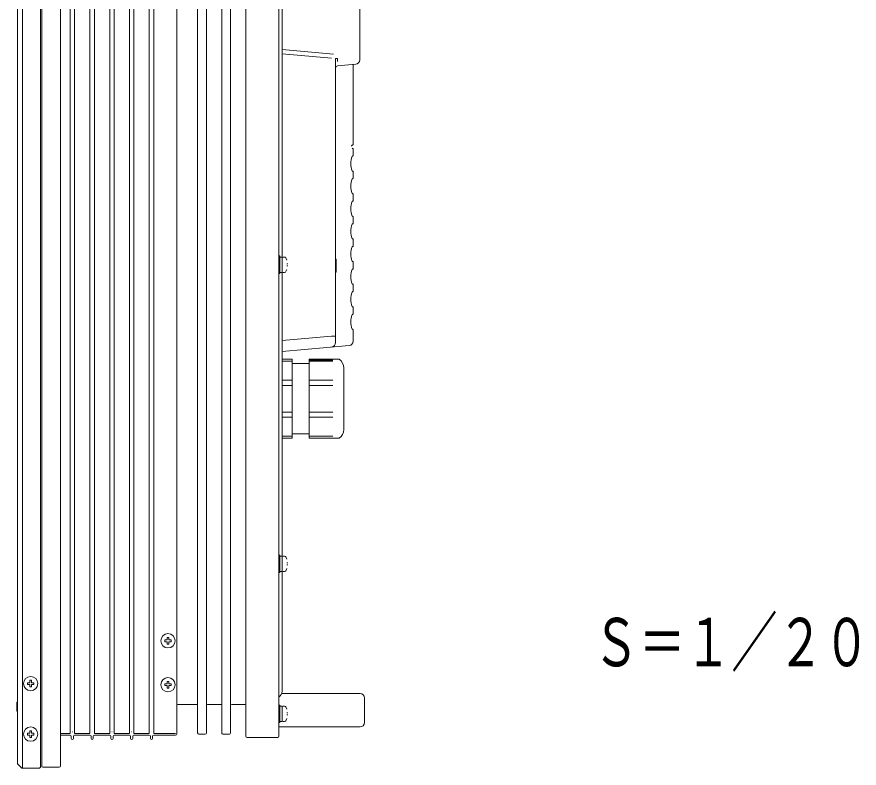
# Model space of a CAD drawing. Units: millimetres, scale not verified. Extents: x -63 to 62, y -56 to 57.
# Drawn here: x 27.11 to 46.28, y -5.02 to 12.09 of the extents above; entities that cross this region are included whole.
import ezdxf
from ezdxf.enums import TextEntityAlignment as Align

# ---------------------------------------------------------------- set-up
doc = ezdxf.new("R2010")
doc.units = ezdxf.units.MM
doc.header["$LTSCALE"] = 0.125
doc.layers.add('0-0_0', color=1, linetype='Continuous', lineweight=18)
doc.layers.add('0-5_TOUROKU', color=7, linetype='Continuous')
doc.styles.add('ＭＳ ゴシック', font='')
doc.styles.get('ＭＳ ゴシック').set_extended_font_data('MS Gothic')

msp = doc.modelspace()

# ---------------------------------------------------------------- linework, layer by layer
at = {"layer": '0-0_0', "color": 7}
for p, q in [((27.123, -4.91), (27.123, 30.1693)), ((28.098, -4.9703), (28.098, 30.2297)), ((33.073, -4.2953), (33.073, 29.5547)), ((28.323, -4.2703), (28.098, -4.2703)), ((28.773, -4.2703), (28.423, -4.2703)), ((29.223, -4.2703), (28.873, -4.2703)), ((29.673, -4.2703), (29.323, -4.2703)), ((30.123, -4.2703), (29.773, -4.2703)), ((30.723, -4.2703), (30.223, -4.2703)), ((31.398, -4.2453), (31.248, -4.2453)), ((31.948, -4.2453), (31.798, -4.2453)), ((33.048, -4.3203), (32.348, -4.3203)), ((27.2157, -5.013), (27.1303, -4.9277)), ((27.2333, -5.0203), (27.6126, -5.0203)), ((27.6407, -5.0027), (27.6303, -5.013)), ((28.073, -4.9953), (27.698, -4.9953))]:
    msp.add_line(p, q, dxfattribs=at)
at = {"layer": '0-0_0'}
for p, q in [((27.2333, -5.0203), (27.2333, 30.2187)), ((27.648, -4.9777), (27.648, 30.2443)), ((27.673, -4.9703), (27.673, 30.2297)), ((32.323, -4.2953), (32.323, 29.5547)), ((28.323, -4.2277), (28.323, 29.487)), ((28.423, -4.2277), (28.423, 29.487)), ((28.773, -4.2277), (28.773, 29.487)), ((28.873, -4.2277), (28.873, 29.487)), ((29.223, 29.487), (29.223, -4.2277)), ((29.323, -4.2277), (29.323, 29.487)), ((29.673, -4.2277), (29.673, 29.487)), ((29.773, -4.2277), (29.773, 29.487)), ((30.123, -4.2277), (30.123, 29.487)), ((30.223, -4.2277), (30.223, 29.487)), ((30.748, -4.2453), (30.748, 29.5047)), ((31.223, -4.224), (31.223, 29.4443)), ((31.423, -4.2203), (31.423, 29.4797)), ((31.773, -4.2208), (31.773, 29.4443)), ((31.973, -4.2203), (31.973, 29.4797)), ((33.148, 28.5297), (33.148, -3.2703)), ((34.913, 12.677), (34.913, 11.1065)), ((34.3173, 11.2393), (33.148, 11.3416)), ((34.2717, 11.1436), (33.148, 11.242)), ((34.363, 11.1397), (34.363, 4.6684)), ((34.4086, 11.1397), (34.363, 11.1397)), ((34.4086, 11.0704), (34.4086, 11.1397)), ((34.4086, 10.9708), (34.8217, 11.0069)), ((34.763, 9.1794), (34.763, 11.0018)), ((34.3613, 8.6197), (34.3613, 9.1638)), ((34.3618, 8.6197), (34.3618, 9.1638)), ((34.7506, 9.1646), (34.7374, 9.1623)), ((34.763, 9.0744), (34.763, 8.9341)), ((34.3613, 8.6197), (34.3618, 8.6197)), ((34.3619, 8.6095), (34.3618, 8.6197)), ((34.3629, 8.591), (34.3619, 8.6095)), ((34.363, 8.5854), (34.3629, 8.591)), ((34.763, 8.5594), (34.763, 8.4191)), ((34.763, 8.0444), (34.763, 7.9041)), ((28.098, 7.5047), (28.0988, 7.5047)), ((34.763, 7.5294), (34.763, 7.3891)), ((34.763, 7.0144), (34.763, 6.8741)), ((33.073, 6.6418), (33.098, 6.6418)), ((33.098, 6.6418), (33.098, 6.2418)), ((33.098, 6.6168), (33.148, 6.6168)), ((33.2024, 6.6168), (33.173, 6.6168)), ((33.2557, 6.5471), (33.2335, 6.598)), ((33.2548, 6.5468), (33.2558, 6.5468)), ((34.363, 6.5681), (34.378, 6.5668)), ((34.363, 6.5531), (34.378, 6.5518)), ((34.378, 6.271), (34.378, 6.5668)), ((33.2557, 6.3364), (33.2335, 6.2855)), ((33.2548, 6.4668), (33.2738, 6.4668)), ((33.2738, 6.4168), (33.2548, 6.4168)), ((33.2558, 6.3368), (33.2548, 6.3368)), ((34.363, 6.3681), (34.378, 6.3668)), ((34.363, 6.3415), (34.378, 6.3402)), ((34.763, 6.4994), (34.763, 6.3591)), ((33.073, 6.2418), (33.098, 6.2418)), ((33.098, 6.2668), (33.148, 6.2668)), ((33.2024, 6.2668), (33.173, 6.2668)), ((34.3613, 5.6197), (34.3613, 6.1638)), ((34.3613, 6.1638), (34.3618, 6.1638)), ((34.3618, 6.1638), (34.3619, 6.1725)), ((34.3618, 5.6197), (34.3618, 6.1638)), ((34.3619, 6.1725), (34.3623, 6.1821)), ((34.3623, 6.1821), (34.3628, 6.1912)), ((34.3628, 6.1912), (34.363, 6.1981)), ((34.363, 6.2726), (34.378, 6.2742)), ((34.363, 6.2693), (34.378, 6.271)), ((34.763, 5.9844), (34.763, 5.8441)), ((34.3613, 5.6197), (34.3618, 5.6197)), ((34.3619, 5.6095), (34.3618, 5.6197)), ((34.3629, 5.591), (34.3619, 5.6095)), ((34.363, 5.5854), (34.3629, 5.591)), ((34.763, 5.4694), (34.763, 5.3291)), ((34.2717, 4.8178), (33.148, 4.7195)), ((34.363, 4.8178), (34.2717, 4.8178)), ((34.763, 4.9544), (34.763, 4.7034)), ((33.148, 4.4705), (34.6717, 4.6038)), ((33.148, 4.2918), (33.373, 4.2918)), ((33.148, 4.2432), (33.373, 4.2432)), ((33.373, 2.4918), (33.373, 4.2918)), ((33.763, 2.4918), (33.763, 4.2918)), ((33.763, 4.2918), (34.448, 4.2918)), ((33.763, 4.283), (34.298, 4.283)), ((33.763, 4.2738), (34.298, 4.2738)), ((33.763, 4.264), (34.298, 4.264)), ((33.763, 4.2538), (34.298, 4.2538)), ((33.763, 4.2432), (34.298, 4.2432)), ((33.373, 4.1918), (33.763, 4.1918)), ((34.548, 4.0918), (34.548, 2.6918)), ((33.148, 3.8131), (33.373, 3.8131)), ((33.148, 3.6959), (33.373, 3.6959)), ((33.763, 3.8131), (34.298, 3.8131)), ((33.763, 3.6959), (34.298, 3.6959)), ((33.148, 3.0876), (33.373, 3.0876)), ((33.763, 3.0876), (34.298, 3.0876)), ((33.148, 2.9704), (33.373, 2.9704)), ((33.763, 2.9704), (34.298, 2.9704)), ((33.148, 2.5403), (33.373, 2.5403)), ((33.373, 2.5918), (33.763, 2.5918)), ((33.763, 2.5403), (34.298, 2.5403)), ((33.148, 2.4918), (33.373, 2.4918)), ((33.763, 2.4918), (34.448, 2.4918)), ((33.073, -0.1674), (33.098, -0.1674)), ((33.098, -0.1674), (33.098, -0.5674)), ((33.098, -0.1924), (33.148, -0.1924)), ((33.2024, -0.1924), (33.173, -0.1924)), ((33.2557, -0.2621), (33.2335, -0.2112)), ((33.2548, -0.2624), (33.2558, -0.2624)), ((33.2548, -0.3424), (33.2738, -0.3424)), ((33.073, -0.5674), (33.098, -0.5674)), ((33.098, -0.5424), (33.148, -0.5424)), ((33.2024, -0.5424), (33.173, -0.5424)), ((33.2557, -0.4728), (33.2335, -0.5237)), ((33.2738, -0.3924), (33.2548, -0.3924)), ((33.2558, -0.4724), (33.2548, -0.4724)), ((30.473, -2.1403), (30.473, -2.1003)), ((30.473, -2.1003), (30.528, -2.1003)), ((30.528, -2.1003), (30.528, -2.0453)), ((30.528, -2.0453), (30.568, -2.0453)), ((30.568, -2.0453), (30.568, -2.1003)), ((30.568, -2.1003), (30.623, -2.1003)), ((30.623, -2.1003), (30.623, -2.1403)), ((30.528, -2.1403), (30.473, -2.1403)), ((30.528, -2.1953), (30.528, -2.1403)), ((30.568, -2.1953), (30.528, -2.1953)), ((30.568, -2.1403), (30.568, -2.1953)), ((30.623, -2.1403), (30.568, -2.1403)), ((28.098, -2.4453), (28.0988, -2.4453)), ((27.403, -3.0753), (27.403, -3.0203)), ((27.403, -3.0203), (27.443, -3.0203)), ((27.443, -3.0203), (27.443, -3.0753)), ((30.528, -3.1003), (30.528, -3.0453)), ((30.528, -3.0453), (30.568, -3.0453)), ((30.568, -3.0453), (30.568, -3.1003)), ((27.348, -3.1153), (27.348, -3.0753)), ((27.348, -3.0753), (27.403, -3.0753)), ((27.403, -3.1153), (27.348, -3.1153)), ((27.403, -3.1703), (27.403, -3.1153)), ((27.443, -3.1703), (27.403, -3.1703)), ((27.443, -3.0753), (27.498, -3.0753)), ((27.443, -3.1153), (27.443, -3.1703)), ((27.498, -3.1153), (27.443, -3.1153)), ((27.498, -3.0753), (27.498, -3.1153)), ((30.473, -3.1403), (30.473, -3.1003)), ((30.473, -3.1003), (30.528, -3.1003)), ((30.528, -3.1403), (30.473, -3.1403)), ((30.528, -3.1953), (30.528, -3.1403)), ((30.568, -3.1953), (30.528, -3.1953)), ((30.568, -3.1003), (30.623, -3.1003)), ((30.568, -3.1403), (30.568, -3.1953)), ((30.623, -3.1403), (30.568, -3.1403)), ((30.623, -3.1003), (30.623, -3.1403)), ((33.1381, -3.3228), (34.923, -3.3228)), ((35.023, -3.4228), (35.023, -3.9828)), ((27.123, -3.5137), (27.108, -3.5145)), ((27.108, -3.7261), (27.108, -3.5145)), ((27.123, -3.5187), (27.108, -3.5195)), ((31.223, -3.5703), (30.773, -3.5703)), ((31.773, -3.5703), (31.448, -3.5703)), ((32.298, -3.5703), (31.998, -3.5703)), ((33.073, -3.5828), (33.098, -3.5828)), ((33.098, -3.5828), (33.098, -3.9828)), ((33.098, -3.6078), (33.148, -3.6078)), ((33.148, -3.6078), (33.148, -3.9578)), ((33.2024, -3.6078), (33.173, -3.6078)), ((33.2557, -3.6775), (33.2335, -3.6266)), ((27.123, -3.7219), (27.108, -3.7211)), ((27.123, -3.7269), (27.108, -3.7261)), ((33.2548, -3.6778), (33.2558, -3.6778)), ((33.2548, -3.7578), (33.2738, -3.7578)), ((33.2738, -3.8078), (33.2548, -3.8078)), ((33.073, -3.9828), (33.098, -3.9828)), ((33.098, -3.9578), (33.148, -3.9578)), ((33.2024, -3.9578), (33.173, -3.9578)), ((33.2557, -3.8882), (33.2335, -3.9391)), ((33.2558, -3.8878), (33.2548, -3.8878)), ((27.403, -4.2253), (27.403, -4.1703)), ((27.403, -4.1703), (27.443, -4.1703)), ((27.443, -4.1703), (27.443, -4.2253)), ((28.3756, -4.1936), (28.3704, -4.1936)), ((28.8256, -4.1936), (28.8204, -4.1936)), ((29.2756, -4.1936), (29.2704, -4.1936)), ((29.7256, -4.1936), (29.7204, -4.1936)), ((30.1756, -4.1936), (30.1704, -4.1936)), ((33.073, -4.0828), (34.923, -4.0828)), ((27.348, -4.2653), (27.348, -4.2253)), ((27.348, -4.2253), (27.403, -4.2253)), ((27.403, -4.2653), (27.348, -4.2653)), ((27.403, -4.3203), (27.403, -4.2653)), ((27.443, -4.3203), (27.403, -4.3203)), ((27.443, -4.2253), (27.498, -4.2253)), ((27.443, -4.2653), (27.443, -4.3203)), ((27.498, -4.2653), (27.443, -4.2653)), ((27.498, -4.2253), (27.498, -4.2653)), ((28.098, -4.2277), (28.323, -4.2277)), ((28.348, -4.3453), (28.348, -4.2953)), ((28.398, -4.2953), (28.398, -4.3453)), ((28.423, -4.2277), (28.773, -4.2277)), ((28.798, -4.3453), (28.798, -4.2953)), ((28.848, -4.2953), (28.848, -4.3453)), ((28.873, -4.2277), (29.223, -4.2277)), ((29.248, -4.3453), (29.248, -4.2953)), ((29.298, -4.2953), (29.298, -4.3453)), ((29.323, -4.2277), (29.673, -4.2277)), ((29.698, -4.3453), (29.698, -4.2953)), ((29.748, -4.2953), (29.748, -4.3453)), ((29.773, -4.2277), (30.123, -4.2277)), ((30.148, -4.3453), (30.148, -4.2953)), ((30.198, -4.2953), (30.198, -4.3453)), ((30.223, -4.2277), (30.723, -4.2277))]:
    msp.add_line(p, q, dxfattribs=at)
for centre in [(30.548, -2.1203), (27.423, -3.0953), (30.548, -3.1203), (27.423, -4.2453)]:
    msp.add_circle(centre, 0.1625, dxfattribs=at)
for centre, radius, start, end in [((34.413, 10.921), 0.05, 95, 180.00078), ((34.813, 11.1065), 0.1, 275, 0), ((34.74, 9.1475), 0.015, 100, 197.26739), ((34.7569, 9.1031), 0.015, 204.34341, 252.71076), ((34.748, 9.1794), 0.015, 279.99978, 359.99872), ((34.748, 9.0744), 0.015, 0, 72.71076), ((35.1077, 8.7468), 0.4, 155.65709, 204.34293), ((34.7569, 8.9055), 0.015, 107.28924, 155.65713), ((34.748, 8.9341), 0.015, 287.28923, 359.99984), ((34.7569, 8.5881), 0.015, 204.34341, 252.71076), ((34.748, 8.5594), 0.015, 0, 72.71076), ((35.1077, 8.2318), 0.4, 155.65709, 204.34293), ((34.7569, 8.3905), 0.015, 107.28924, 155.65713), ((34.748, 8.4191), 0.015, 287.28923, 359.99984), ((34.7569, 8.0731), 0.015, 204.34341, 252.71076), ((34.748, 8.0444), 0.015, 0, 72.71076), ((35.1077, 7.7168), 0.4, 155.65709, 204.34293), ((34.7569, 7.8755), 0.015, 107.28924, 155.65713), ((34.748, 7.9041), 0.015, 287.28834, 359.99984), ((34.7569, 7.5581), 0.015, 204.34342, 252.70837), ((34.748, 7.5294), 0.015, 0, 72.71076), ((35.1077, 7.2018), 0.4, 155.65709, 204.34293), ((34.7569, 7.3605), 0.015, 107.28924, 155.65713), ((34.748, 7.3891), 0.015, 287.28973, 359.99984), ((34.7569, 7.0431), 0.015, 204.34342, 252.71076), ((34.748, 7.0144), 0.015, 0, 72.71314), ((35.1077, 6.6868), 0.4, 155.65709, 204.34293), ((34.7569, 6.8455), 0.015, 107.28924, 155.65713), ((34.748, 6.8741), 0.015, 287.28923, 359.99984), ((33.173, 6.5918), 0.025, 90, 180), ((33.2024, 6.5818), 0.035, 27.6227, 89.99985), ((34.7569, 6.5281), 0.015, 204.34342, 252.71076), ((35.1077, 6.1718), 0.4, 155.65709, 204.34293), ((34.7569, 6.3305), 0.015, 107.28924, 155.65713), ((34.748, 6.4994), 0.015, 0, 72.71076), ((34.748, 6.3591), 0.015, 287.28923, 359.99984), ((33.173, 6.2918), 0.025, 180, 270), ((33.2024, 6.3018), 0.035, 270.00015, 332.3773), ((34.7569, 6.0131), 0.015, 204.34341, 252.71076), ((34.748, 5.9844), 0.015, 0, 72.71076), ((35.1077, 5.6568), 0.4, 155.65709, 204.34293), ((34.7569, 5.8155), 0.015, 107.28924, 155.65713), ((34.748, 5.8441), 0.015, 287.28924, 359.99984), ((34.7569, 5.4981), 0.015, 204.34342, 252.71076), ((34.748, 5.4694), 0.015, 0, 72.70909), ((35.1077, 5.1418), 0.4, 155.65709, 204.34293), ((34.7569, 5.3005), 0.015, 107.28924, 155.65713), ((34.748, 5.3291), 0.015, 287.29077, 359.99984), ((34.7569, 4.9831), 0.015, 204.34342, 252.71076), ((34.748, 4.9544), 0.015, 0, 72.70909), ((34.263, 4.6684), 0.1, 274.9999, 0.0001), ((34.663, 4.7034), 0.1, 274.99999, 0.00031), ((34.298, 4.0918), 0.25, 0, 53.30072), ((34.298, 2.6918), 0.25, 306.69928, 360), ((33.173, -0.2174), 0.025, 90, 180), ((33.2024, -0.2274), 0.035, 27.6227, 89.99985), ((33.173, -0.5174), 0.025, 180, 270), ((33.2024, -0.5074), 0.035, 270.00015, 332.3773), ((32.998, -3.2703), 0.15, 300.0114, 0), ((34.923, -3.4228), 0.1, 0, 90), ((30.773, -3.5953), 0.025, 89.99865, 167.66851), ((31.448, -3.5953), 0.025, 89.99865, 167.66851), ((31.998, -3.5953), 0.025, 89.99865, 167.66851), ((32.298, -3.5953), 0.025, 10.58547, 90.00455), ((33.173, -3.6328), 0.025, 90, 180), ((33.2024, -3.6428), 0.035, 27.6227, 89.99985), ((33.173, -3.9328), 0.025, 180, 270), ((33.2024, -3.9228), 0.035, 270.00015, 332.3773), ((34.923, -3.9828), 0.1, 270, 0), ((31.248, -4.2203), 0.025, 147.05594, 270), ((28.373, -4.3453), 0.025, 180, 0), ((28.823, -4.3453), 0.025, 180, 0), ((29.273, -4.3453), 0.025, 180, 0), ((29.723, -4.3453), 0.025, 180, 0), ((30.173, -4.3453), 0.025, 180, 0)]:
    msp.add_arc(centre, radius, start, end, dxfattribs=at)
at = {"layer": '0-0_0', "color": 7}
for centre, start, end in [((31.798, -4.2203), 147.13422, 270), ((28.323, -4.2953), 0, 90), ((28.423, -4.2953), 90, 180), ((28.773, -4.2953), 0, 90), ((28.873, -4.2953), 90, 180), ((29.223, -4.2953), 0, 90), ((29.323, -4.2953), 90, 180), ((29.673, -4.2953), 0, 90), ((29.773, -4.2953), 90, 180), ((30.123, -4.2953), 0, 90), ((30.223, -4.2953), 90, 180), ((30.723, -4.2453), 270, 0), ((31.398, -4.2203), 270, 0), ((31.948, -4.2203), 270, 0), ((32.348, -4.2953), 180, 270), ((33.048, -4.2953), 270, 0), ((27.148, -4.91), 191.24841, 225), ((27.623, -4.985), 315, 0), ((27.698, -4.9703), 180, 270), ((28.073, -4.9703), 270, 0), ((27.2333, -4.9953), 225, 270), ((27.6126, -4.9953), 270, 315)]:
    msp.add_arc(centre, 0.025, start, end, dxfattribs=at)

# ---------------------------------------------------------------- texts
at = {"layer": '0-5_TOUROKU', "style": 'ＭＳ ゴシック', "width": 0.7}
msp.add_text('Ｓ＝１／２０', height=1.1, dxfattribs=at).set_placement((40.2201, -3.0296), align=Align.BOTTOM_LEFT)

doc.saveas('drawing.dxf')
